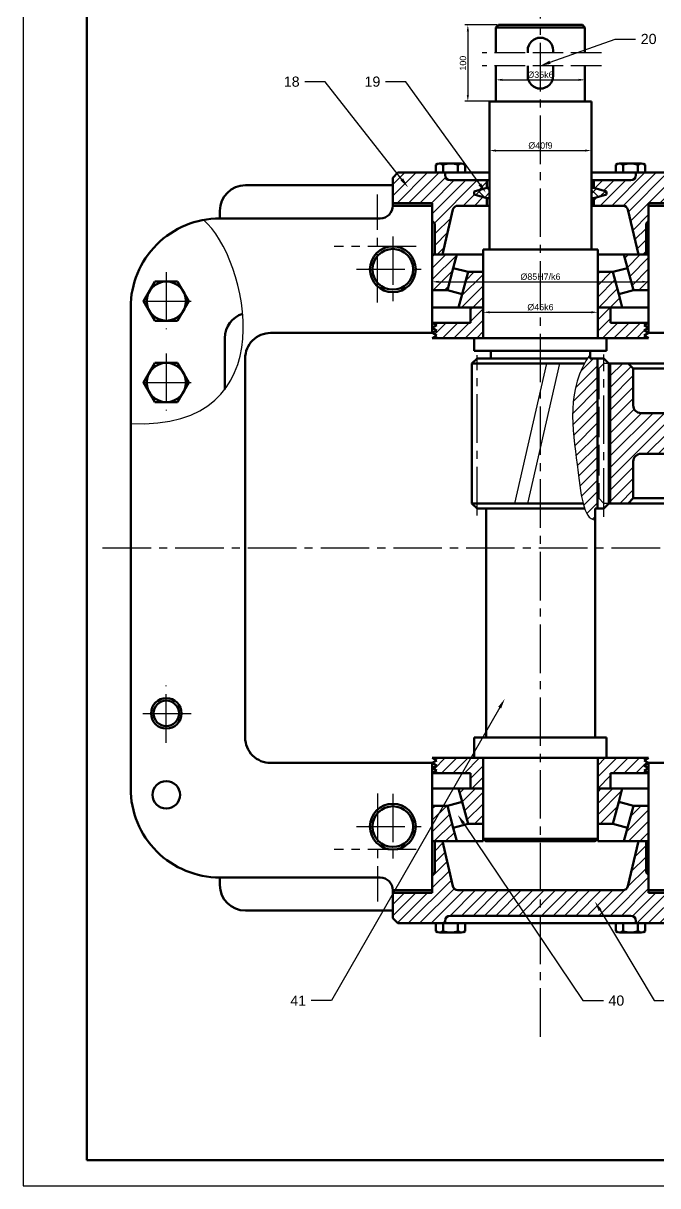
# Model space of a CAD drawing. Header units: millimetres. Extents: x 36 to 1225, y 31 to 872.
# Drawn here: x 36.4 to 285.7, y 31.5 to 488.3 of the extents above; entities that cross this region are included whole.
import ezdxf
from ezdxf import colors
from ezdxf.entities.mleader import LeaderData, LeaderLine
from ezdxf.math import Vec2, Vec3

# ---------------------------------------------------------------- set-up
doc = ezdxf.new("R2010")
doc.units = ezdxf.units.MM
doc.linetypes.add('ACAD_ISO02W100', pattern=[15, 12, -3])
doc.linetypes.add('CENTER2', pattern=[28.575, 19.05, -3.175, 3.175, -3.175])
doc.layers.get('0').update_dxf_attribs({"lineweight": 50})
for name, color, linetype in [('中心线', 1, 'CENTER2'), ('细实线', 7, 'Continuous'), ('虚线', 5, 'ACAD_ISO02W100')]:
    doc.layers.add(name, color=color, linetype=linetype)
doc.layers.add('粗实线', color=7, linetype='Continuous', lineweight=50)
doc.styles.get("Standard").update_dxf_attribs({"font": 'arial.ttf'})
doc.dimstyles.new('ISO-25', dxfattribs={"dimtxt": 2.5, "dimasz": 2.5, "dimexe": 1.25, "dimexo": 0.625, "dimtad": 1, "dimtxsty": 'Standard', "dimcen": 2.5, "dimadec": 0, "dimazin": 0, "dimtfac": 1, "dimtmove": 0, "dimatfit": 3, "dimfxl": 1, "dimarcsym": 0})
pattern_1 = [(45, (-1008.6888, -2349.4286), (-2.245064, 2.245064), [])]
pattern_2 = [(45, (-1008.6888, -2485.5672), (-2.245064, 2.245064), [])]

# ---------------------------------------------------------------- blocks, each defined once
blk = doc.blocks.new('*D33')
at = {"layer": 'Defpoints', "color": 0, "transparency": 16777216}
for p in [(223.15, 487.6), (211.13, 457.6), (222.15, 457.6)]:
    blk.add_point(p, dxfattribs=at)
at = {"layer": '细实线', "color": 0, "lineweight": -2, "transparency": 16777216}
for p, q in [((222.53, 487.6), (209.88, 487.6)), ((211.13, 485.1), (211.13, 460.1)), ((221.53, 457.6), (209.88, 457.6))]:
    blk.add_line(p, q, dxfattribs=at)
at = {"layer": '细实线', "color": 0, "transparency": 16777216}
for points in [[(210.71, 485.1), (211.55, 485.1), (211.13, 487.6)], [(210.71, 460.1), (211.55, 460.1), (211.13, 457.6)]]:
    blk.add_solid(points, dxfattribs=at)
at = {"layer": '细实线', "color": 0, "transparency": 16777216, "insert": (209.23, 472.6), "char_height": 2.5, "attachment_point": 5, "rotation": 90}
blk.add_mtext('100', dxfattribs=at)
blk = doc.blocks.new('*D34')
at = {"layer": 'Defpoints', "color": 0, "transparency": 16777216}
for p in [(222.15, 466.04), (257.15, 466.04), (257.15, 466.04)]:
    blk.add_point(p, dxfattribs=at)
at = {"layer": '细实线', "color": 0, "lineweight": -2, "transparency": 16777216}
for p, q in [((222.15, 466.67), (222.15, 467.29)), ((224.65, 466.04), (254.65, 466.04)), ((257.15, 466.67), (257.15, 467.29))]:
    blk.add_line(p, q, dxfattribs=at)
at = {"layer": '细实线', "color": 0, "transparency": 16777216}
for points in [[(224.65, 466.46), (224.65, 465.63), (222.15, 466.04)], [(254.65, 466.46), (254.65, 465.63), (257.15, 466.04)]]:
    blk.add_solid(points, dxfattribs=at)
at = {"layer": '细实线', "color": 0, "transparency": 16777216, "insert": (239.65, 468.02), "char_height": 2.5, "attachment_point": 5}
blk.add_mtext('%%C35k6', dxfattribs=at)
blk = doc.blocks.new('*D35')
at = {"layer": 'Defpoints', "color": 0, "transparency": 16777216}
for p in [(219.65, 438.25), (259.65, 438.25), (259.65, 438.25)]:
    blk.add_point(p, dxfattribs=at)
at = {"layer": '细实线', "color": 0, "lineweight": -2, "transparency": 16777216}
for p, q in [((219.65, 438.88), (219.65, 439.5)), ((259.65, 438.88), (259.65, 439.5)), ((222.15, 438.25), (257.15, 438.25))]:
    blk.add_line(p, q, dxfattribs=at)
at = {"layer": '细实线', "color": 0, "transparency": 16777216}
for points in [[(222.15, 438.67), (222.15, 437.83), (219.65, 438.25)], [(257.15, 438.67), (257.15, 437.83), (259.65, 438.25)]]:
    blk.add_solid(points, dxfattribs=at)
at = {"layer": '细实线', "color": 0, "transparency": 16777216, "insert": (239.65, 440.22), "char_height": 2.5, "attachment_point": 5}
blk.add_mtext('%%C40f9', dxfattribs=at)
blk = doc.blocks.new('*D36')
at = {"layer": 'Defpoints', "color": 0, "transparency": 16777216}
for p in [(197.15, 397.35), (282.15, 397.35), (282.15, 386.68)]:
    blk.add_point(p, dxfattribs=at)
at = {"layer": '细实线', "color": 0, "lineweight": -2, "transparency": 16777216}
for p, q in [((197.15, 396.72), (197.15, 385.43)), ((282.15, 396.72), (282.15, 385.43)), ((199.65, 386.68), (279.65, 386.68))]:
    blk.add_line(p, q, dxfattribs=at)
at = {"layer": '细实线', "color": 0, "transparency": 16777216}
for points in [[(199.65, 387.09), (199.65, 386.26), (197.15, 386.68)], [(279.65, 387.09), (279.65, 386.26), (282.15, 386.68)]]:
    blk.add_solid(points, dxfattribs=at)
at = {"layer": '细实线', "color": 0, "transparency": 16777216, "insert": (239.65, 388.65), "char_height": 2.5, "attachment_point": 5}
blk.add_mtext('%%C85H7/k6', dxfattribs=at)
blk = doc.blocks.new('*D37')
at = {"layer": 'Defpoints', "color": 0, "transparency": 16777216}
for p in [(217.15, 376.6), (262.15, 376.6), (262.15, 374.7)]:
    blk.add_point(p, dxfattribs=at)
at = {"layer": '细实线', "color": 0, "lineweight": -2, "transparency": 16777216}
for p, q in [((217.15, 375.97), (217.15, 373.45)), ((219.65, 374.7), (259.65, 374.7)), ((262.15, 375.97), (262.15, 373.45))]:
    blk.add_line(p, q, dxfattribs=at)
at = {"layer": '细实线', "color": 0, "transparency": 16777216}
for points in [[(219.65, 375.12), (219.65, 374.29), (217.15, 374.7)], [(259.65, 375.12), (259.65, 374.29), (262.15, 374.7)]]:
    blk.add_solid(points, dxfattribs=at)
at = {"layer": '细实线', "color": 0, "transparency": 16777216, "insert": (239.65, 376.68), "char_height": 2.5, "attachment_point": 5}
blk.add_mtext('%%C45k6', dxfattribs=at)

msp = doc.modelspace()

# ---------------------------------------------------------------- hatches: boundary and pattern name
at = {"true_color": 0xffffff}
h = msp.add_hatch(color=7, dxfattribs=at)
h.dxf.hatch_style = 1
h.paths.add_polyline_path([(350.503, 825.773), (348.519, 825.519), (350.756, 823.789)])
h.paths.add_polyline_path([(406.05, 832.874), (404.067, 832.621), (404.32, 830.637)])
h.paths.add_polyline_path([(297.651, 416.596), (297.651, 417.596), (282.151, 417.596), (282.151, 416.596)])
h.paths.add_polyline_path([(321.651, 416.596), (321.651, 417.596), (306.151, 417.596), (306.151, 416.596)])
h.paths.add_polyline_path([(431.651, 417.596), (431.651, 416.596), (447.151, 416.596), (447.151, 417.596)])
h.paths.add_polyline_path([(467.386, 416.596), (467.386, 417.596), (451.886, 417.596), (451.886, 416.596)])
h.paths.add_polyline_path([(612.886, 416.596), (612.886, 417.596), (597.386, 417.596), (597.386, 416.596)])
h.paths.add_polyline_path([(181.651, 147.596), (181.651, 146.596), (197.151, 146.596), (197.151, 147.596)])
h.paths.add_polyline_path([(297.651, 146.596), (297.651, 147.596), (282.151, 147.596), (282.151, 146.596)])
h.paths.add_polyline_path([(321.651, 146.596), (321.651, 147.596), (306.151, 147.596), (306.151, 146.596)])
h.paths.add_polyline_path([(431.651, 147.596), (431.651, 146.596), (447.151, 146.596), (447.151, 147.596)])
h.paths.add_polyline_path([(467.386, 146.596), (467.386, 147.596), (451.886, 147.596), (451.886, 146.596)])
h.paths.add_polyline_path([(597.386, 147.596), (597.386, 146.596), (612.886, 146.596), (612.886, 147.596)])
h = msp.add_hatch(color=7, dxfattribs=at)
h.dxf.hatch_style = 1
h.paths.add_polyline_path([(181.651, 417.596), (181.651, 416.596), (197.151, 416.596), (197.151, 417.596)])
at = {"layer": '中心线', "true_color": 0x000000}
h = msp.add_hatch(dxfattribs=at)
h.set_pattern_fill('ANSI31', color=18)
h.set_pattern_definition(pattern_1)
h.paths.add_polyline_path([(424.151, 338.096), (424.151, 352.596), (422.151, 354.596), (411.151, 354.596), (409.151, 352.596), (409.151, 299.596), (422.151, 299.596), (424.151, 301.596), (424.151, 316.096, -0.4142136), (427.151, 319.096), (437.651, 319.096), (437.651, 335.096), (427.151, 335.096, -0.4142136)])
h.paths.add_polyline_path([(486.241, 354.596), (479.151, 354.596), (477.151, 352.596), (477.151, 338.096, -0.4142136), (474.151, 335.096), (463.651, 335.096), (463.651, 319.096), (474.151, 319.096, -0.4142136), (477.151, 316.096), (477.151, 301.596), (479.151, 299.596), (486.241, 299.596)])
h.paths.add_polyline_path([(326.151, 335.096), (315.651, 335.096), (315.651, 319.096), (326.151, 319.096, -0.4142136), (329.151, 316.096), (329.151, 301.596), (331.151, 299.596), (344.151, 299.596), (344.151, 352.596), (342.151, 354.596), (331.151, 354.596), (329.151, 352.596), (329.151, 338.096, -0.4142136)])
h.paths.add_polyline_path([(276.151, 338.096), (276.151, 352.596), (274.151, 354.596), (267.061, 354.596), (267.061, 299.596), (274.151, 299.596), (276.151, 301.596), (276.151, 316.096, -0.4142136), (279.151, 319.096), (289.651, 319.096), (289.651, 335.096), (279.151, 335.096, -0.4142136)])
at = {"layer": '细实线', "true_color": 0x000000}
h = msp.add_hatch(dxfattribs=at)
h.set_pattern_fill('ANSI31', color=18)
h.set_pattern_definition([(45, (-1008.6888, -2503.1296), (-2.245064, 2.245064), [])])
h.paths.add_polyline_path([(213.651, 422.223), (218.651, 423.596), (218.651, 426.596), (204.151, 426.596, -0.4142136), (202.151, 428.596), (202.151, 429.596), (198.522, 429.596), (183.651, 429.596), (181.651, 427.596), (181.651, 417.596), (197.151, 417.596), (197.151, 416.596), (197.151, 410.596), (198.151, 409.596), (198.151, 397.346), (201.151, 397.346), (205.289, 415.051, -0.3484446), (207.237, 416.596), (218.651, 416.596), (218.651, 419.596), (213.651, 421.044)])
h.paths.add_polyline_path([(297.651, 427.596), (295.651, 429.596), (277.151, 429.596), (277.151, 428.596, -0.4142136), (275.151, 426.596), (260.651, 426.596), (260.651, 423.596), (265.651, 422.223), (265.651, 421.044), (260.651, 419.596), (260.651, 416.596), (272.064, 416.596, -0.3484446), (274.012, 415.051), (278.151, 397.346), (281.151, 397.346), (281.151, 409.596), (282.151, 410.596), (282.151, 416.596), (282.151, 417.596), (297.651, 417.596)])
h.paths.add_polyline_path([(376.651, 426.596), (328.651, 426.596, -0.4142136), (326.651, 428.596), (326.651, 429.596), (323.823, 429.596), (318.049, 429.596), (308.151, 429.596), (306.151, 427.596), (306.151, 417.596), (321.651, 417.596), (321.651, 416.596), (321.651, 413.346), (322.651, 412.346), (322.651, 400.096), (326.651, 400.096), (328.437, 414.837, -0.3793091), (330.423, 416.596), (376.651, 416.596)])
h.paths.add_polyline_path([(447.151, 427.596), (445.151, 429.596), (426.651, 429.596), (426.651, 428.596, -0.4142136), (424.651, 426.596), (376.651, 426.596), (376.651, 416.596), (422.878, 416.596, -0.3793091), (424.864, 414.837), (426.651, 400.096), (430.651, 400.096), (430.651, 412.346), (431.651, 413.346), (431.651, 416.596), (431.651, 417.596), (447.151, 417.596)])
h.paths.add_polyline_path([(532.386, 426.596), (479.386, 426.596, -0.4142136), (476.386, 429.596), (453.886, 429.596), (451.886, 427.596), (451.886, 417.596), (467.386, 417.596), (467.386, 416.596), (467.386, 413.846), (468.386, 412.846), (468.386, 400.596), (472.386, 400.596), (476.947, 415.192, -0.3280387), (478.856, 416.596), (532.386, 416.596)])
h.paths.add_polyline_path([(612.886, 427.596), (610.886, 429.596), (588.386, 429.596, -0.4142136), (585.386, 426.596), (532.386, 426.596), (532.386, 416.596), (585.915, 416.596, -0.3280387), (587.824, 415.192), (592.386, 400.596), (596.386, 400.596), (596.386, 412.846), (597.386, 413.846), (597.386, 416.596), (597.386, 417.596), (612.886, 417.596)])
h.paths.add_polyline_path([(239.651, 147.596), (207.237, 147.596, -0.3484446), (205.289, 149.141), (201.151, 166.846), (198.151, 166.846), (198.151, 154.596), (197.151, 153.596), (197.151, 147.596), (197.151, 146.596), (181.651, 146.596), (181.651, 136.596), (183.651, 134.596), (202.151, 134.596), (202.151, 135.596, -0.4142136), (204.151, 137.596), (239.651, 137.596)])
h.paths.add_polyline_path([(297.651, 146.596), (282.151, 146.596), (282.151, 147.596), (282.151, 153.596), (281.151, 154.596), (281.151, 166.846), (278.151, 166.846), (274.012, 149.141, -0.3484446), (272.064, 147.596), (239.651, 147.596), (239.651, 137.596), (275.151, 137.596, -0.4142136), (277.151, 135.596), (277.151, 134.596), (280.779, 134.596), (295.651, 134.596), (297.651, 136.596)])
h.paths.add_polyline_path([(376.651, 147.596), (330.423, 147.596, -0.3793091), (328.437, 149.355), (326.681, 163.846), (322.651, 163.846), (322.651, 151.596), (321.651, 150.596), (321.651, 147.596), (321.651, 146.596), (306.151, 146.596), (306.151, 136.596), (308.151, 134.596), (326.651, 134.596), (326.651, 135.596, -0.4142136), (328.651, 137.596), (376.651, 137.596)])
h.paths.add_polyline_path([(447.151, 146.596), (431.651, 146.596), (431.651, 147.596), (431.651, 150.596), (430.651, 151.596), (430.651, 163.846), (426.62, 163.846), (424.864, 149.355, -0.3793091), (422.878, 147.596), (376.651, 147.596), (376.651, 137.596), (424.651, 137.596, -0.4142136), (426.651, 135.596), (426.651, 134.596), (429.478, 134.596), (435.252, 134.596), (445.151, 134.596), (447.151, 136.596)])
h.paths.add_polyline_path([(496.386, 144.596), (496.386, 147.596), (478.856, 147.596, -0.3280387), (476.947, 148.999), (472.698, 162.596), (468.386, 162.596), (468.386, 150.346), (467.386, 149.346), (467.386, 147.596), (467.386, 146.596), (451.886, 146.596), (451.886, 136.596), (453.886, 134.596), (476.386, 134.596, -0.4142136), (479.386, 137.596), (496.386, 137.596), (496.386, 140.596), (491.386, 142.044), (491.386, 143.223)])
h.paths.add_polyline_path([(612.886, 146.596), (597.386, 146.596), (597.386, 147.596), (597.386, 149.346), (596.386, 150.346), (596.386, 162.596), (592.073, 162.596), (587.824, 148.999, -0.3280387), (585.915, 147.596), (568.386, 147.596), (568.386, 144.596), (573.386, 143.223), (573.386, 142.044), (568.386, 140.596), (568.386, 137.596), (585.386, 137.596, -0.4142136), (588.386, 134.596), (610.886, 134.596), (612.886, 136.596)])
at = {"layer": '细实线', "true_color": 0xffffff}
h = msp.add_hatch(dxfattribs=at)
h.set_pattern_fill('ANSI37')
h.paths.add_polyline_path([(219.651, 423.596), (218.651, 423.596), (213.651, 422.223), (213.651, 421.044), (218.651, 419.596), (219.651, 419.596)])
h.paths.add_polyline_path([(265.651, 422.223), (260.651, 423.596), (259.651, 423.596), (259.651, 419.596), (260.651, 419.596), (265.651, 421.044)])
h.paths.add_polyline_path([(497.386, 144.596), (496.386, 144.596), (491.386, 143.223), (491.386, 142.044), (496.386, 140.596), (497.386, 140.596)])
h.paths.add_polyline_path([(573.386, 143.223), (568.386, 144.596), (567.386, 144.596), (567.386, 140.596), (568.386, 140.596), (573.386, 142.044)])
at = {"layer": '细实线', "true_color": 0x000000}
h = msp.add_hatch(dxfattribs=at)
h.set_pattern_fill('ANSI31', color=18)
h.set_pattern_definition(pattern_1)
h.paths.add_polyline_path([(206.825, 397.346), (197.151, 397.346), (197.151, 383.401), (203.088, 383.401), (205.417, 392.094)])
h.paths.add_polyline_path([(217.151, 390.541), (211.213, 390.541), (208.884, 381.848), (207.476, 376.596), (217.151, 376.596)])
h = msp.add_hatch(dxfattribs=at)
h.set_pattern_fill('ANSI31', color=18)
h.set_pattern_definition(pattern_1)
h.paths.add_polyline_path([(272.476, 397.346), (282.151, 397.346), (282.151, 383.401), (276.213, 383.401), (273.884, 392.094)])
h.paths.add_polyline_path([(262.151, 390.541), (268.088, 390.541), (270.417, 381.848), (271.825, 376.596), (262.151, 376.596)])
h = msp.add_hatch(dxfattribs=at)
h.set_pattern_fill('ANSI31', color=18)
h.set_pattern_definition(pattern_1)
h.paths.add_polyline_path([(217.151, 364.596), (217.151, 366.596), (217.151, 376.596), (212.151, 376.596), (212.151, 370.596), (197.151, 370.596), (198.883, 369.596), (197.151, 368.596), (198.883, 367.596), (197.151, 366.596), (198.883, 365.596), (197.151, 364.596)])
h.paths.add_polyline_path([(262.151, 364.596), (265.651, 364.596), (282.151, 364.596), (280.418, 365.596), (282.151, 366.596), (280.418, 367.596), (282.151, 368.596), (280.418, 369.596), (282.151, 370.596), (267.151, 370.596), (267.151, 376.596), (262.151, 376.596), (262.151, 366.596)])
h.paths.add_polyline_path([(336.651, 354.596), (346.651, 354.596), (346.651, 376.346), (340.651, 376.346), (340.651, 370.346), (321.651, 370.346), (323.383, 369.346), (321.651, 368.346), (323.383, 367.346), (321.651, 366.346), (323.383, 365.346), (321.651, 364.346), (336.651, 364.346)])
h.paths.add_polyline_path([(406.651, 376.346), (406.651, 354.596), (416.651, 354.596), (416.651, 364.346), (431.651, 364.346), (429.918, 365.346), (431.651, 366.346), (429.918, 367.346), (431.651, 368.346), (429.918, 369.346), (431.651, 370.346), (412.651, 370.346), (412.651, 376.346)])
h.paths.add_polyline_path([(467.386, 364.596), (494.886, 364.596), (494.886, 375.596), (490.386, 375.596), (490.386, 370.596), (467.386, 370.596), (469.118, 369.596), (467.386, 368.596), (469.118, 367.596), (467.386, 366.596), (469.118, 365.596)])
h.paths.add_polyline_path([(569.886, 375.596), (569.886, 364.596), (597.386, 364.596), (595.653, 365.596), (597.386, 366.596), (595.653, 367.596), (597.386, 368.596), (595.653, 369.596), (597.386, 370.596), (574.386, 370.596), (574.386, 375.596)])
h.paths.add_polyline_path([(217.151, 199.596), (197.151, 199.596), (198.883, 198.596), (197.151, 197.596), (198.883, 196.596), (197.151, 195.596), (198.883, 194.596), (197.151, 193.596), (212.151, 193.596), (212.151, 187.596), (217.151, 187.596), (217.151, 197.596)])
h.paths.add_polyline_path([(262.151, 197.596), (262.151, 187.596), (267.151, 187.596), (267.151, 193.596), (282.151, 193.596), (280.418, 194.596), (282.151, 195.596), (280.418, 196.596), (282.151, 197.596), (280.418, 198.596), (282.151, 199.596), (262.151, 199.596)])
h.paths.add_polyline_path([(321.651, 195.596), (323.383, 194.596), (321.651, 193.596), (341.651, 193.596), (341.651, 187.596), (346.651, 187.596), (346.651, 199.596), (321.651, 199.596), (323.383, 198.596), (321.651, 197.596), (323.383, 196.596)])
h.paths.add_polyline_path([(406.651, 199.596), (406.651, 187.596), (411.651, 187.596), (411.651, 193.596), (431.651, 193.596), (429.918, 194.596), (431.651, 195.596), (429.918, 196.596), (431.651, 197.596), (429.918, 198.596), (431.651, 199.596)])
h.paths.add_polyline_path([(467.386, 195.596), (469.118, 194.596), (467.386, 193.596), (489.886, 193.596), (489.886, 187.596), (494.886, 187.596), (494.886, 209.596), (489.386, 209.596), (489.386, 199.596), (467.386, 199.596), (469.118, 198.596), (467.386, 197.596), (469.118, 196.596)])
h.paths.add_polyline_path([(569.886, 209.596), (569.886, 187.596), (574.886, 187.596), (574.886, 193.596), (597.386, 193.596), (595.653, 194.596), (597.386, 195.596), (595.653, 196.596), (597.386, 197.596), (595.653, 198.596), (597.386, 199.596), (575.386, 199.596), (575.386, 209.596), (574.382, 209.596)])
h = msp.add_hatch(dxfattribs=at)
h.set_pattern_fill('ANSI31', color=18)
h.set_pattern_definition(pattern_1)
edge = h.paths.add_edge_path()
edge.add_line((262.061, 356.596), (259.151, 356.596))
edge.add_line((259.151, 356.596), (259.151, 358.096))
edge.add_spline(control_points=[(259.151, 358.096), (249.625, 344.81), (254.555, 314.8), (256.404, 293.205), (261.151, 293.169)], knot_values=[0, 0, 0, 0, 1, 1.8574554, 1.8574554, 1.8574554, 1.8574554], degree=3, periodic=0)
edge.add_line((261.151, 293.169), (261.151, 297.596))
edge.add_line((261.151, 297.596), (262.061, 297.596))
edge.add_line((262.061, 297.596), (262.061, 356.596))
h = msp.add_hatch(dxfattribs=at)
h.set_pattern_fill('ANSI31', color=18)
h.set_pattern_definition(pattern_2)
h.paths.add_polyline_path([(206.825, 166.846), (197.151, 166.846), (197.151, 180.791), (203.088, 180.791), (205.417, 172.098)])
h.paths.add_polyline_path([(217.151, 173.651), (211.213, 173.651), (208.884, 182.344), (207.476, 187.596), (217.151, 187.596)])
h = msp.add_hatch(dxfattribs=at)
h.set_pattern_fill('ANSI31', color=18)
h.set_pattern_definition(pattern_2)
h.paths.add_polyline_path([(272.476, 166.846), (282.151, 166.846), (282.151, 180.791), (276.213, 180.791), (273.884, 172.098)])
h.paths.add_polyline_path([(262.151, 173.651), (268.088, 173.651), (270.417, 182.344), (271.825, 187.596), (262.151, 187.596)])

# ---------------------------------------------------------------- linework, layer by layer
for p, q in [((223.151, 487.596), (222.151, 486.596)), ((222.151, 476.596), (222.151, 486.596)), ((222.151, 486.596), (257.151, 486.596)), ((223.151, 487.596), (239.651, 487.596)), ((256.151, 487.596), (239.651, 487.596)), ((256.151, 487.596), (257.151, 486.596)), ((257.151, 476.596), (257.151, 486.596)), ((222.151, 457.596), (222.151, 471.596)), ((257.151, 457.596), (257.151, 471.596)), ((219.651, 399.346), (219.651, 457.596)), ((219.651, 457.596), (222.151, 457.596)), ((222.151, 457.596), (257.151, 457.596)), ((259.651, 457.596), (257.151, 457.596)), ((259.651, 399.346), (259.651, 457.596)), ((183.651, 429.596), (181.651, 427.596)), ((183.651, 429.596), (219.651, 429.596)), ((202.151, 428.596), (202.151, 429.596)), ((295.651, 429.596), (259.651, 429.596)), ((277.151, 428.596), (277.151, 429.596)), ((181.651, 416.596), (181.651, 427.596)), ((219.651, 426.596), (204.151, 426.596)), ((219.651, 426.596), (218.651, 426.596)), ((218.651, 426.596), (218.651, 423.596)), ((259.651, 426.596), (275.151, 426.596)), ((260.651, 426.596), (260.651, 423.596)), ((123.698, 424.596), (181.651, 424.596)), ((218.651, 423.596), (213.651, 422.223)), ((213.651, 422.223), (213.651, 421.044)), ((218.651, 419.596), (213.651, 421.044)), ((219.651, 423.596), (218.651, 423.596)), ((259.651, 423.596), (260.651, 423.596)), ((260.651, 423.596), (265.651, 422.223)), ((260.651, 419.596), (265.651, 421.044)), ((265.651, 422.223), (265.651, 421.044)), ((181.651, 417.596), (197.151, 417.596)), ((197.151, 416.596), (181.651, 416.596)), ((181.651, 416.596), (181.651, 416.596)), ((197.151, 416.596), (197.151, 417.596)), ((197.151, 366.596), (197.151, 416.596)), ((207.237, 416.596), (219.651, 416.596)), ((219.651, 419.596), (218.651, 419.596)), ((218.651, 419.596), (218.651, 416.596)), ((259.651, 419.596), (260.651, 419.596)), ((272.064, 416.596), (259.651, 416.596)), ((260.651, 419.596), (260.651, 416.596)), ((282.151, 417.596), (297.651, 417.596)), ((282.151, 416.596), (282.151, 417.596)), ((113.698, 414.619), (113.691, 411.596)), ((149.76, 411.596), (176.651, 411.596)), ((201.151, 397.346), (205.289, 415.051)), ((278.151, 397.346), (274.012, 415.051)), ((197.151, 410.596), (197.151, 410.596)), ((197.151, 410.596), (198.151, 409.596)), ((198.151, 409.596), (198.151, 397.346)), ((282.151, 410.596), (281.151, 409.596)), ((281.151, 409.596), (281.151, 397.346)), ((217.151, 366.596), (217.151, 399.346)), ((217.151, 399.346), (219.651, 399.346)), ((219.651, 399.346), (259.651, 399.346)), ((262.151, 399.346), (259.651, 399.346)), ((262.151, 366.596), (262.151, 399.346)), ((198.151, 397.346), (197.151, 397.346)), ((205.417, 392.094), (206.825, 397.346)), ((273.884, 392.094), (272.476, 397.346)), ((211.213, 390.541), (217.151, 390.541)), ((268.088, 390.541), (262.151, 390.541)), ((88.197, 386.804), (83.747, 379.096)), ((97.097, 386.804), (88.197, 386.804)), ((101.547, 379.096), (97.097, 386.804)), ((203.088, 383.401), (197.151, 383.401)), ((208.884, 381.848), (207.476, 376.596)), ((270.417, 381.848), (271.825, 376.596)), ((276.213, 383.401), (282.151, 383.401)), ((83.747, 379.096), (88.197, 371.388)), ((97.097, 371.388), (101.547, 379.096)), ((212.151, 370.596), (212.151, 376.596)), ((212.151, 376.596), (217.151, 376.596)), ((217.151, 376.596), (217.151, 366.596)), ((267.151, 376.596), (262.151, 376.596)), ((262.151, 376.596), (262.151, 366.596)), ((267.151, 370.596), (267.151, 376.596)), ((88.197, 371.388), (97.097, 371.388)), ((197.151, 366.596), (197.151, 372.596)), ((197.151, 370.596), (212.151, 370.596)), ((197.151, 370.596), (198.883, 369.596)), ((282.151, 370.596), (267.151, 370.596)), ((282.151, 370.596), (280.418, 369.596)), ((282.151, 366.596), (282.151, 372.596)), ((198.883, 369.596), (197.151, 368.596)), ((197.151, 368.596), (198.883, 367.596)), ((198.883, 367.596), (197.151, 366.596)), ((197.151, 366.596), (198.883, 365.596)), ((198.883, 365.596), (197.151, 364.596)), ((217.151, 366.596), (217.151, 364.596)), ((262.151, 366.596), (262.151, 364.596)), ((280.418, 369.596), (282.151, 368.596)), ((282.151, 368.596), (280.418, 367.596)), ((280.418, 367.596), (282.151, 366.596)), ((282.151, 366.596), (280.418, 365.596)), ((280.418, 365.596), (282.151, 364.596)), ((115.647, 364.596), (115.647, 356.596)), ((217.151, 364.596), (197.151, 364.596)), ((213.651, 359.596), (213.651, 364.596)), ((213.651, 364.596), (265.651, 364.596)), ((262.151, 364.596), (282.151, 364.596)), ((265.651, 359.596), (265.651, 364.596)), ((115.647, 356.596), (115.647, 344.419)), ((214.741, 356.596), (212.741, 354.596)), ((217.151, 359.596), (213.651, 359.596)), ((214.741, 356.596), (258.134, 356.596)), ((217.151, 359.596), (262.151, 359.596)), ((220.151, 356.596), (220.151, 359.596)), ((259.151, 356.596), (259.151, 359.596)), ((259.151, 356.596), (262.061, 356.596)), ((262.061, 297.596), (262.061, 356.596)), ((262.061, 356.596), (264.561, 356.596)), ((262.151, 359.596), (265.651, 359.596)), ((264.561, 356.596), (266.561, 354.596)), ((88.197, 354.804), (83.747, 347.096)), ((97.097, 354.804), (88.197, 354.804)), ((101.547, 347.096), (97.097, 354.804)), ((212.741, 299.596), (212.741, 354.596)), ((212.741, 354.596), (256.948, 354.596)), ((266.561, 299.596), (266.561, 354.596)), ((346.651, 354.596), (266.561, 354.596)), ((267.061, 354.596), (267.061, 299.596)), ((274.151, 354.596), (274.151, 354.596)), ((276.151, 352.596), (274.151, 354.596)), ((276.151, 338.096), (276.151, 352.596)), ((329.151, 352.596), (276.151, 352.596)), ((83.747, 347.096), (88.197, 339.388)), ((97.097, 339.388), (101.547, 347.096)), ((88.197, 339.388), (97.097, 339.388)), ((326.151, 335.096), (279.151, 335.096)), ((276.151, 301.596), (276.151, 316.096)), ((326.151, 319.096), (279.151, 319.096)), ((276.151, 301.596), (274.151, 299.596)), ((329.151, 301.596), (276.151, 301.596)), ((212.741, 299.596), (214.741, 297.596)), ((212.741, 299.596), (256.397, 299.596)), ((214.741, 297.596), (256.984, 297.596)), ((218.291, 207.596), (218.291, 297.596)), ((261.151, 297.596), (264.561, 297.596)), ((261.151, 207.596), (261.151, 297.596)), ((266.561, 299.596), (264.561, 297.596)), ((266.561, 299.596), (486.241, 299.596)), ((274.151, 299.596), (274.151, 299.596)), ((213.651, 199.596), (213.651, 207.596)), ((213.651, 207.596), (217.151, 207.596)), ((217.151, 207.596), (262.151, 207.596)), ((265.651, 207.596), (262.151, 207.596)), ((265.651, 199.596), (265.651, 207.596)), ((217.151, 199.596), (197.151, 199.596)), ((198.883, 198.596), (197.151, 199.596)), ((197.151, 197.596), (198.883, 198.596)), ((197.151, 197.596), (197.151, 192.596)), ((197.151, 197.596), (197.151, 147.596)), ((198.883, 196.596), (197.151, 197.596)), ((197.151, 195.596), (198.883, 196.596)), ((213.651, 199.596), (265.651, 199.596)), ((217.151, 197.596), (217.151, 199.596)), ((217.151, 166.846), (217.151, 197.596)), ((217.151, 187.596), (217.151, 197.596)), ((217.151, 187.596), (217.151, 197.596)), ((262.151, 199.596), (282.151, 199.596)), ((262.151, 197.596), (262.151, 199.596)), ((262.151, 166.846), (262.151, 197.596)), ((262.151, 187.596), (262.151, 197.596)), ((262.151, 187.596), (262.151, 197.596)), ((280.418, 198.596), (282.151, 199.596)), ((282.151, 197.596), (280.418, 198.596)), ((280.418, 196.596), (282.151, 197.596)), ((282.151, 195.596), (280.418, 196.596)), ((282.151, 197.596), (282.151, 192.596)), ((282.151, 197.596), (282.151, 191.596)), ((198.883, 194.596), (197.151, 195.596)), ((197.151, 193.596), (198.883, 194.596)), ((197.151, 193.596), (212.151, 193.596)), ((212.151, 193.596), (212.151, 187.596)), ((282.151, 193.596), (267.151, 193.596)), ((267.151, 193.596), (267.151, 187.596)), ((280.418, 194.596), (282.151, 195.596)), ((282.151, 193.596), (280.418, 194.596)), ((197.151, 187.596), (217.151, 187.596)), ((208.884, 182.344), (207.476, 187.596)), ((262.151, 187.596), (282.151, 187.596)), ((270.417, 182.344), (271.825, 187.596)), ((203.088, 180.791), (197.151, 180.791)), ((276.213, 180.791), (282.151, 180.791)), ((211.213, 173.651), (217.151, 173.651)), ((268.088, 173.651), (262.151, 173.651)), ((205.417, 172.098), (206.825, 166.846)), ((273.884, 172.098), (272.476, 166.846)), ((198.151, 166.846), (197.151, 166.846)), ((198.151, 166.846), (217.151, 166.846)), ((198.151, 154.596), (198.151, 166.846)), ((201.151, 166.846), (205.289, 149.141)), ((217.151, 167.846), (262.151, 167.846)), ((218.151, 166.846), (261.151, 166.846)), ((262.151, 166.846), (277.151, 166.846)), ((278.151, 166.846), (274.012, 149.141)), ((282.151, 166.846), (277.151, 166.846)), ((281.151, 154.596), (281.151, 166.846)), ((281.151, 166.846), (282.151, 166.846)), ((113.698, 149.573), (113.691, 152.596)), ((149.76, 152.596), (176.651, 152.596)), ((197.151, 153.596), (198.151, 154.596)), ((282.151, 153.596), (281.151, 154.596)), ((197.151, 147.596), (181.651, 147.596)), ((181.651, 147.596), (181.651, 136.596)), ((181.651, 146.596), (197.151, 146.596)), ((197.151, 147.596), (197.151, 146.596)), ((207.237, 147.596), (239.651, 147.596)), ((272.064, 147.596), (239.651, 147.596)), ((282.151, 147.596), (282.151, 146.596)), ((282.151, 146.596), (297.651, 146.596)), ((123.698, 139.596), (181.651, 139.596)), ((239.651, 137.596), (204.151, 137.596)), ((239.651, 137.596), (275.151, 137.596)), ((183.651, 134.596), (181.651, 136.596)), ((183.651, 134.596), (239.651, 134.596)), ((202.151, 135.596), (202.151, 134.596)), ((202.151, 135.596), (202.151, 134.596)), ((295.651, 134.596), (239.651, 134.596)), ((277.151, 135.596), (277.151, 134.596)), ((277.151, 135.596), (277.151, 134.596))]:
    msp.add_line(p, q)
for points in [[(234.651, 476.596), (234.651, 477.596, -0.4142136), (239.651, 482.596), (239.651, 482.596, -0.4142136), (244.651, 477.596), (244.651, 476.596)], [(244.651, 471.596), (244.651, 467.596, -0.4142136), (239.651, 462.596), (239.651, 462.596, -0.4142136), (234.651, 467.596), (234.651, 471.596)], [(149.76, 411.596), (113.647, 411.596, 0.4142136), (78.647, 376.596), (78.647, 187.596, 0.4142136), (113.647, 152.596), (149.76, 152.596)], [(197.151, 197.596), (133.647, 197.596, -0.4142136), (123.647, 207.596), (123.647, 356.596, -0.4142136), (133.647, 366.596), (197.151, 366.596)]]:
    msp.add_lwpolyline(points, format="xyb")
for points in [[(297.651, 416.596), (282.151, 416.596), (282.151, 366.596), (321.651, 366.596), (321.651, 416.596), (306.151, 416.596)], [(282.151, 366.596), (321.651, 366.596)], [(297.651, 147.596), (282.151, 147.596), (282.151, 197.596), (321.651, 197.596), (321.651, 147.596), (306.151, 147.596)], [(321.651, 197.596), (282.151, 197.596)], [(262.151, 187.596), (262.151, 167.846), (261.151, 166.846), (218.151, 166.846), (217.151, 167.846), (217.151, 187.596)]]:
    msp.add_lwpolyline(points)
for points in [[(217.151, 376.596), (197.151, 376.596), (197.151, 397.346), (217.151, 397.346)], [(262.151, 376.596), (282.151, 376.596), (282.151, 397.346), (262.151, 397.346)], [(205.417, 392.094), (211.213, 390.541), (208.884, 381.848), (203.088, 383.401)], [(273.884, 392.094), (268.088, 390.541), (270.417, 381.848), (276.213, 383.401)], [(205.417, 172.098), (211.213, 173.651), (208.884, 182.344), (203.088, 180.791)], [(273.884, 172.098), (268.088, 173.651), (270.417, 182.344), (276.213, 180.791)]]:
    msp.add_lwpolyline(points, close=True)
for centre, radius in [((181.651, 391.596), 9), ((181.651, 391.596), 8), ((92.647, 379.096), 7.708), ((92.647, 347.096), 7.708), ((92.647, 217.096), 6), ((92.647, 217.096), 5), ((92.647, 185.096), 5.4), ((181.651, 172.596), 9), ((181.651, 172.596), 8)]:
    msp.add_circle(centre, radius)
for centre, radius, start, end in [((204.151, 428.596), 2, 180, 270), ((275.151, 428.596), 2, 270, 0), ((123.698, 414.596), 10, 90, 179.86609), ((176.651, 416.596), 5, 270, 0), ((207.237, 414.596), 2, 90, 166.84246), ((272.064, 414.596), 2, 13.15754, 90), ((125.647, 364.596), 10, 107.42551, 180), ((279.151, 338.096), 3, 180, 270), ((279.151, 316.096), 3, 90, 180), ((176.651, 147.596), 5, 0, 90), ((123.698, 149.596), 10, 180.13391, 270), ((207.237, 149.596), 2, 193.15754, 270), ((272.064, 149.596), 2, 270, 346.84246), ((204.151, 135.596), 2, 90, 180), ((275.151, 135.596), 2, 0, 90)]:
    msp.add_arc(centre, radius, start, end)
at = {"layer": '中心线'}
for p, q in [((239.651, 90.032), (239.651, 490.63)), ((175.647, 378.541), (175.647, 420.966)), ((181.651, 404.51), (181.651, 379.118)), ((190.866, 400.596), (158.642, 400.596)), ((92.647, 390.53), (92.647, 368.088)), ((167.347, 391.596), (194.913, 391.596)), ((83.4, 379.096), (102.913, 379.096)), ((92.647, 358.53), (92.647, 336.088)), ((214.741, 294.867), (214.741, 357.903)), ((264.561, 294.386), (264.561, 358.115)), ((83.4, 347.096), (102.913, 347.096)), ((67.583, 282.096), (758.394, 282.096)), ((92.647, 205.581), (92.647, 228.024)), ((83.4, 217.016), (102.913, 217.016)), ((175.647, 185.65), (175.647, 143.226)), ((181.651, 185.51), (181.651, 160.118)), ((167.347, 172.596), (194.913, 172.596)), ((190.866, 163.596), (158.642, 163.596))]:
    msp.add_line(p, q, dxfattribs=at)
at = {"layer": '粗实线'}
for p, q in [((61.434, 862.472), (61.434, 41.472)), ((198.522, 429.596), (198.522, 432.641)), ((204.295, 429.596), (198.522, 429.596)), ((208.625, 433.195), (199.965, 433.195)), ((201.408, 429.596), (201.408, 432.641)), ((204.295, 429.596), (210.069, 429.596)), ((207.182, 429.596), (207.182, 432.641)), ((210.069, 429.596), (210.069, 432.641)), ((269.232, 429.596), (269.232, 432.641)), ((275.006, 429.596), (269.232, 429.596)), ((270.676, 433.195), (279.336, 433.195)), ((272.119, 429.596), (272.119, 432.641)), ((275.006, 429.596), (280.779, 429.596)), ((277.893, 429.596), (277.893, 432.641)), ((280.779, 429.596), (280.779, 432.641)), ((204.295, 134.596), (198.522, 134.596)), ((198.522, 134.596), (198.522, 131.551)), ((201.408, 134.596), (201.408, 131.551)), ((204.295, 134.596), (210.069, 134.596)), ((207.182, 134.596), (207.182, 131.551)), ((210.069, 134.596), (210.069, 131.551)), ((275.006, 134.596), (269.232, 134.596)), ((269.232, 134.596), (269.232, 131.551)), ((272.119, 134.596), (272.119, 131.551)), ((275.006, 134.596), (280.779, 134.596)), ((277.893, 134.596), (277.893, 131.551)), ((280.779, 134.596), (280.779, 131.551)), ((208.625, 130.997), (199.965, 130.997)), ((270.676, 130.997), (279.336, 130.997)), ((61.434, 41.472), (1215.434, 41.472))]:
    msp.add_line(p, q, dxfattribs=at)
for centre, radius, start, end in [((199.965, 431.038), 2.157, 47.99956, 132.00044), ((204.295, 425.398), 7.797, 68.27022, 111.72978), ((208.625, 431.038), 2.157, 47.99956, 132.00044), ((270.676, 431.038), 2.157, 47.99956, 132.00044), ((275.006, 425.398), 7.797, 68.27022, 111.72978), ((279.336, 431.038), 2.157, 47.99956, 132.00044), ((199.965, 133.154), 2.157, 227.99956, 312.00044), ((204.295, 138.794), 7.797, 248.27022, 291.72978), ((208.625, 133.154), 2.157, 227.99956, 312.00044), ((270.676, 133.154), 2.157, 227.99956, 312.00044), ((275.006, 138.794), 7.797, 248.27022, 291.72978), ((279.336, 133.154), 2.157, 227.99956, 312.00044)]:
    msp.add_arc(centre, radius, start, end, dxfattribs=at)
at = {"layer": '细实线'}
for p, q in [((36.434, 872.472), (36.434, 31.472)), ((241.992, 354.596), (229.44, 299.596)), ((247.121, 354.596), (234.569, 299.596)), ((36.434, 31.472), (1225.434, 31.472))]:
    msp.add_line(p, q, dxfattribs=at)
msp.add_open_spline([(78.647, 330.985), (140.597, 327.886), (124.576, 396.299), (107.273, 411.011)], degree=3, dxfattribs=at)
msp.add_open_spline([(259.151, 358.096), (249.625, 344.81), (254.555, 314.8), (256.404, 293.205), (261.151, 293.169)], degree=3, knots=[0, 0, 0, 0, 1, 1.8574554, 1.8574554, 1.8574554, 1.8574554], dxfattribs=at)
at = {"layer": '虚线'}
for p, q in [((263.632, 476.596), (216.705, 476.596)), ((263.632, 471.596), (216.705, 471.596)), ((264.561, 354.596), (262.561, 352.596)), ((262.561, 352.596), (262.561, 301.596)), ((266.561, 354.596), (264.561, 354.596)), ((262.561, 301.596), (264.561, 299.596)), ((266.561, 299.596), (264.561, 299.596))]:
    msp.add_line(p, q, dxfattribs=at)

# ---------------------------------------------------------------- dimensions: what is measured, and where the dimension line sits
at = {"layer": '细实线'}
for base, p1, p2, angle, text, picture, middle in [((211.132, 457.596), (223.151, 487.596), (222.151, 457.596), 90, '100', '*D33', (209.23, 472.596)), ((257.151, 466.045), (222.151, 466.045), (257.151, 466.045), 180, '%%C<>k6', '*D34', (239.651, 468.016)), ((259.651, 438.252), (219.651, 438.252), (259.651, 438.252), 180, '%%C<>f9', '*D35', (239.651, 440.223))]:
    dim = msp.add_linear_dim(base=base, p1=p1, p2=p2, angle=angle, text=text, dimstyle='ISO-25', dxfattribs=at)
    dim.commit()
    dim.dimension.update_dxf_attribs({"geometry": picture, "text_midpoint": middle})
for base, p1, p2, text, picture, middle in [((282.151, 386.676), (197.151, 397.346), (282.151, 397.346), '%%C85H7/k6', '*D36', (239.651, 388.648)), ((262.151, 374.704), (217.151, 376.596), (262.151, 376.596), '%%C<>k6', '*D37', (239.651, 376.676))]:
    dim = msp.add_linear_dim(base=base, p1=p1, p2=p2, text=text, dimstyle='ISO-25', dxfattribs=at)
    dim.commit()
    dim.dimension.update_dxf_attribs({"geometry": picture, "text_midpoint": middle})

# ---------------------------------------------------------------- leaders
ml = msp.add_multileader_mtext('Standard', dxfattribs=at)
ml.set_content('20', color=256)
ml.set_leader_properties()
ml.build(insert=Vec2(0, 0))
ctx = ml.context
ctx.base_point, ctx.plane_origin = Vec3(277.061, 482.076), Vec3(239.651, 471.596)
notes = []
notes.append((ctx, [(0, (1, 1, 0), (269.061, 482.076), (1, 0), 8, [(0, [(239.651, 471.596)], 0, [])])]))
ctx.mtext.insert, ctx.mtext.flow_direction = Vec3(279.061, 484.11), 5
ml = msp.add_multileader_mtext('Standard', dxfattribs=at)
ml.set_content('18', color=256)
ml.set_leader_properties()
ml.build(insert=Vec2(0, 0))
ctx = ml.context
ctx.base_point, ctx.plane_origin = Vec3(137.674, 465.304), Vec3(187.636, 423.796)
ctx.text_align_type = 2
notes.append((ctx, [(0, (1, 1, 0), (155.035, 465.304), (-1, 0), 8, [(0, [(187.636, 423.796)], 0, [])])]))
ctx.mtext.insert, ctx.mtext.alignment, ctx.mtext.flow_direction = Vec3(145.035, 467.338), 3, 5
ml = msp.add_multileader_mtext('Standard', dxfattribs=at)
ml.set_content('19', color=256)
ml.set_leader_properties()
ml.build(insert=Vec2(0, 0))
ctx = ml.context
ctx.base_point, ctx.plane_origin = Vec3(169.38, 465.304), Vec3(218.181, 421.782)
ctx.text_align_type = 2
notes.append((ctx, [(0, (1, 1, 0), (186.741, 465.304), (-1, 0), 8, [(0, [(218.181, 421.782)], 0, [])])]))
ctx.mtext.insert, ctx.mtext.alignment, ctx.mtext.flow_direction = Vec3(176.741, 467.338), 3, 5
ml = msp.add_multileader_mtext('Standard', dxfattribs=at)
ml.set_content('41', color=256)
ml.set_leader_properties()
ml.build(insert=Vec2(0, 0))
ctx = ml.context
ctx.base_point, ctx.plane_origin = Vec3(140.473, 104.21), Vec3(225.634, 222.821)
ctx.text_align_type = 2
notes.append((ctx, [(0, (1, 1, 0), (157.592, 104.21), (-1, 0), 8, [(0, [(225.634, 222.821)], 0, [])])]))
ctx.mtext.insert, ctx.mtext.alignment, ctx.mtext.flow_direction = Vec3(147.592, 106.21), 3, 5
ml = msp.add_multileader_mtext('Standard', dxfattribs=at)
ml.set_content('40', color=256)
ml.set_leader_properties()
ml.build(insert=Vec2(0, 0))
ctx = ml.context
ctx.base_point, ctx.plane_origin = Vec3(264.367, 104.21), Vec3(207.151, 177.221)
notes.append((ctx, [(0, (1, 1, 0), (256.367, 104.21), (1, 0), 8, [(0, [(207.151, 177.221)], 0, [])])]))
ctx.mtext.insert, ctx.mtext.flow_direction = Vec3(266.367, 106.244), 5
ml = msp.add_multileader_mtext('Standard', dxfattribs=at)
ml.set_content('39', color=256)
ml.set_leader_properties()
ml.build(insert=Vec2(0, 0))
ctx = ml.context
ctx.base_point, ctx.plane_origin = Vec3(292.311, 104.21), Vec3(261.048, 143.164)
notes.append((ctx, [(0, (1, 1, 0), (284.311, 104.21), (1, 0), 8, [(0, [(261.048, 143.164)], 0, [])])]))
ctx.mtext.insert, ctx.mtext.flow_direction = Vec3(294.311, 106.246), 5
for ctx, leaders in notes:
    for number, flags, end, landing, length, lines in leaders:
        leader = LeaderData()
        leader.index, (leader.has_last_leader_line, leader.has_dogleg_vector, leader.attachment_direction) = number, flags
        leader.last_leader_point, leader.dogleg_vector, leader.dogleg_length = Vec3(end), Vec3(landing), length
        for number, points, colour, breaks in lines:
            line = LeaderLine()
            line.index, line.vertices, line.color, line.breaks = number, Vec3.list(points), colors.encode_raw_color(colour), breaks
            leader.lines.append(line)
        ctx.leaders.append(leader)

doc.saveas('drawing.dxf')
